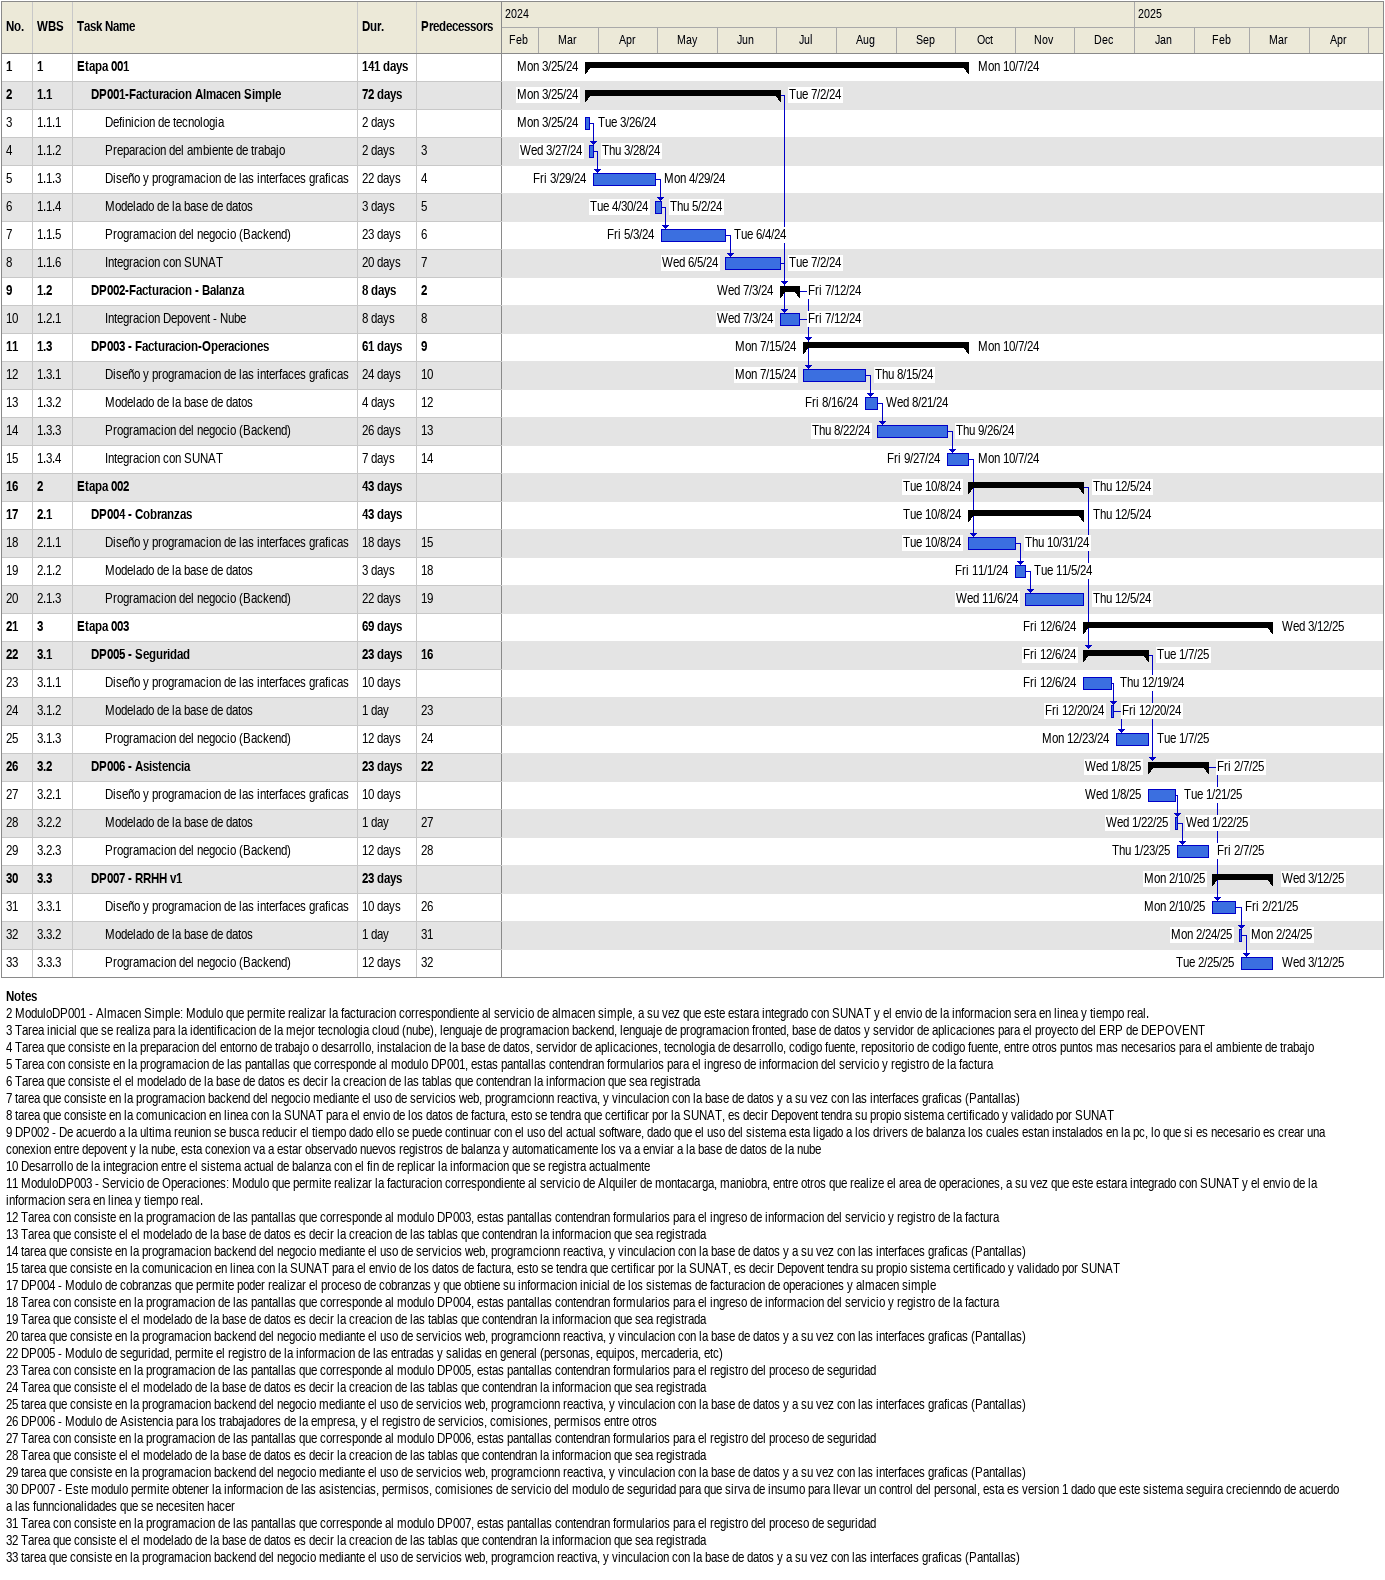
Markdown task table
| ID | WBS | Task | Duration | Start | Finish | Predecessors |
|---|---|---|---|---|---|---|
| 1 | 1 | **Etapa 001** | 141d | 2024-03-25 | 2024-10-07 |  |
| 2 | 1.1 | **DP001-Facturacion Almacen Simple** | 72d | 2024-03-25 | 2024-07-02 |  |
| 3 | 1.1.1 | Definicion de tecnologia | 2d | 2024-03-25 | 2024-03-26 |  |
| 4 | 1.1.2 | Preparacion del ambiente de trabajo | 2d | 2024-03-27 | 2024-03-28 | 3 |
| 5 | 1.1.3 | Diseño y programacion de las interfaces graficas | 22d | 2024-03-29 | 2024-04-29 | 4 |
| 6 | 1.1.4 | Modelado de la base de datos | 3d | 2024-04-30 | 2024-05-02 | 5 |
| 7 | 1.1.5 | Programacion del negocio (Backend) | 23d | 2024-05-03 | 2024-06-04 | 6 |
| 8 | 1.1.6 | Integracion con SUNAT | 20d | 2024-06-05 | 2024-07-02 | 7 |
| 9 | 1.2 | **DP002-Facturacion - Balanza** | 8d | 2024-07-03 | 2024-07-12 | 2 |
| 10 | 1.2.1 | Integracion Depovent - Nube | 8d | 2024-07-03 | 2024-07-12 | 8 |
| 11 | 1.3 | **DP003 - Facturacion-Operaciones** | 61d | 2024-07-15 | 2024-10-07 | 9 |
| 12 | 1.3.1 | Diseño y programacion de las interfaces graficas | 24d | 2024-07-15 | 2024-08-15 | 10 |
| 13 | 1.3.2 | Modelado de la base de datos | 4d | 2024-08-16 | 2024-08-21 | 12 |
| 14 | 1.3.3 | Programacion del negocio (Backend) | 26d | 2024-08-22 | 2024-09-26 | 13 |
| 15 | 1.3.4 | Integracion con SUNAT | 7d | 2024-09-27 | 2024-10-07 | 14 |
| 16 | 2 | **Etapa 002** | 43d | 2024-10-08 | 2024-12-05 |  |
| 17 | 2.1 | **DP004 - Cobranzas** | 43d | 2024-10-08 | 2024-12-05 |  |
| 18 | 2.1.1 | Diseño y programacion de las interfaces graficas | 18d | 2024-10-08 | 2024-10-31 | 15 |
| 19 | 2.1.2 | Modelado de la base de datos | 3d | 2024-11-01 | 2024-11-05 | 18 |
| 20 | 2.1.3 | Programacion del negocio (Backend) | 22d | 2024-11-06 | 2024-12-05 | 19 |
| 21 | 3 | **Etapa 003** | 69d | 2024-12-06 | 2025-03-12 |  |
| 22 | 3.1 | **DP005 - Seguridad** | 23d | 2024-12-06 | 2025-01-07 | 16 |
| 23 | 3.1.1 | Diseño y programacion de las interfaces graficas | 10d | 2024-12-06 | 2024-12-19 |  |
| 24 | 3.1.2 | Modelado de la base de datos | 1d | 2024-12-20 | 2024-12-20 | 23 |
| 25 | 3.1.3 | Programacion del negocio (Backend) | 12d | 2024-12-23 | 2025-01-07 | 24 |
| 26 | 3.2 | **DP006 - Asistencia** | 23d | 2025-01-08 | 2025-02-07 | 22 |
| 27 | 3.2.1 | Diseño y programacion de las interfaces graficas | 10d | 2025-01-08 | 2025-01-21 |  |
| 28 | 3.2.2 | Modelado de la base de datos | 1d | 2025-01-22 | 2025-01-22 | 27 |
| 29 | 3.2.3 | Programacion del negocio (Backend) | 12d | 2025-01-23 | 2025-02-07 | 28 |
| 30 | 3.3 | **DP007 - RRHH v1** | 23d | 2025-02-10 | 2025-03-12 |  |
| 31 | 3.3.1 | Diseño y programacion de las interfaces graficas | 10d | 2025-02-10 | 2025-02-21 | 26 |
| 32 | 3.3.2 | Modelado de la base de datos | 1d | 2025-02-24 | 2025-02-24 | 31 |
| 33 | 3.3.3 | Programacion del negocio (Backend) | 12d | 2025-02-25 | 2025-03-12 | 32 |

Notes
- 2: ModuloDP001 - Almacen Simple: Modulo que permite realizar la facturacion correspondiente al servicio de almacen simple, a su vez que este estara integrado con SUNAT y el envio de la informacion sera en linea y tiempo real.
- 3: Tarea inicial que se realiza para la identificacion de la mejor tecnologia cloud (nube), lenguaje de programacion backend, lenguaje de programacion fronted, base de datos y servidor de aplicaciones para el proyecto del ERP de DEPOVENT
- 4: Tarea que consiste en la preparacion del entorno de trabajo o desarrollo, instalacion de la base de datos, servidor de aplicaciones, tecnologia de desarrollo, codigo fuente, repositorio de codigo fuente, entre otros puntos mas necesarios para el ambiente de trabajo
- 5: Tarea con consiste en la programacion de las pantallas que corresponde al modulo DP001, estas pantallas contendran formularios para el ingreso de informacion del servicio y registro de la factura
- 6: Tarea que consiste el el modelado de la base de datos es decir la creacion de las tablas que contendran la informacion que sea registrada
- 7: tarea que consiste en la programacion backend del negocio mediante el uso de servicios web, programcionn reactiva, y vinculacion con la base de datos y a su vez con las interfaces graficas (Pantallas)
- 8: tarea que consiste en la comunicacion en linea con la SUNAT para el envio de los datos de factura, esto se tendra que certificar por la SUNAT, es decir Depovent tendra su propio sistema certificado y validado por SUNAT
- 9: DP002 - De acuerdo a la ultima reunion se busca reducir el tiempo dado ello se puede continuar con el uso del actual software, dado que el uso del sistema esta ligado a los drivers de balanza los cuales estan instalados en la pc, lo que si es necesario es crear una conexion entre depovent y la nube, esta conexion va a estar observado nuevos registros de balanza y automaticamente los va a enviar a la base de datos de la nube
- 10: Desarrollo de la integracion entre el sistema actual de balanza con el fin de replicar la informacion que se registra actualmente
- 11: ModuloDP003 - Servicio de Operaciones: Modulo que permite realizar la facturacion correspondiente al servicio de Alquiler de montacarga, maniobra, entre otros que realize el area de operaciones, a su vez que este estara integrado con SUNAT y el envio de la informacion sera en linea y tiempo real.
- 12: Tarea con consiste en la programacion de las pantallas que corresponde al modulo DP003, estas pantallas contendran formularios para el ingreso de informacion del servicio y registro de la factura
- 13: Tarea que consiste el el modelado de la base de datos es decir la creacion de las tablas que contendran la informacion que sea registrada
- 14: tarea que consiste en la programacion backend del negocio mediante el uso de servicios web, programcionn reactiva, y vinculacion con la base de datos y a su vez con las interfaces graficas (Pantallas)
- 15: tarea que consiste en la comunicacion en linea con la SUNAT para el envio de los datos de factura, esto se tendra que certificar por la SUNAT, es decir Depovent tendra su propio sistema certificado y validado por SUNAT
- 17: DP004 - Modulo de cobranzas que permite poder realizar el proceso de cobranzas y que obtiene su informacion inicial de los sistemas de facturacion de operaciones y almacen simple
- 18: Tarea con consiste en la programacion de las pantallas que corresponde al modulo DP004, estas pantallas contendran formularios para el ingreso de informacion del servicio y registro de la factura
- 19: Tarea que consiste el el modelado de la base de datos es decir la creacion de las tablas que contendran la informacion que sea registrada
- 20: tarea que consiste en la programacion backend del negocio mediante el uso de servicios web, programcionn reactiva, y vinculacion con la base de datos y a su vez con las interfaces graficas (Pantallas)
- 22: DP005 - Modulo de seguridad, permite el registro de la informacion de las entradas y salidas en general (personas, equipos, mercaderia, etc)
- 23: Tarea con consiste en la programacion de las pantallas que corresponde al modulo DP005, estas pantallas contendran formularios para el registro del proceso de seguridad
- 24: Tarea que consiste el el modelado de la base de datos es decir la creacion de las tablas que contendran la informacion que sea registrada
- 25: tarea que consiste en la programacion backend del negocio mediante el uso de servicios web, programcionn reactiva, y vinculacion con la base de datos y a su vez con las interfaces graficas (Pantallas)
- 26: DP006 - Modulo de Asistencia para los trabajadores de la empresa, y el registro de servicios, comisiones, permisos entre otros
- 27: Tarea con consiste en la programacion de las pantallas que corresponde al modulo DP006, estas pantallas contendran formularios para el registro del proceso de seguridad
- 28: Tarea que consiste el el modelado de la base de datos es decir la creacion de las tablas que contendran la informacion que sea registrada
- 29: tarea que consiste en la programacion backend del negocio mediante el uso de servicios web, programcionn reactiva, y vinculacion con la base de datos y a su vez con las interfaces graficas (Pantallas)
- 30: DP007 - Este modulo permite obtener la informacion de las asistencias, permisos, comisiones de servicio del modulo de seguridad para que sirva de insumo para llevar un control del personal, esta es version 1 dado que este sistema seguira crecienndo de acuerdo a las funncionalidades que se necesiten hacer
- 31: Tarea con consiste en la programacion de las pantallas que corresponde al modulo DP007, estas pantallas contendran formularios para el registro del proceso de seguridad
- 32: Tarea que consiste el el modelado de la base de datos es decir la creacion de las tablas que contendran la informacion que sea registrada
- 33: tarea que consiste en la programacion backend del negocio mediante el uso de servicios web, programcion reactiva, y vinculacion con la base de datos y a su vez con las interfaces graficas (Pantallas)
